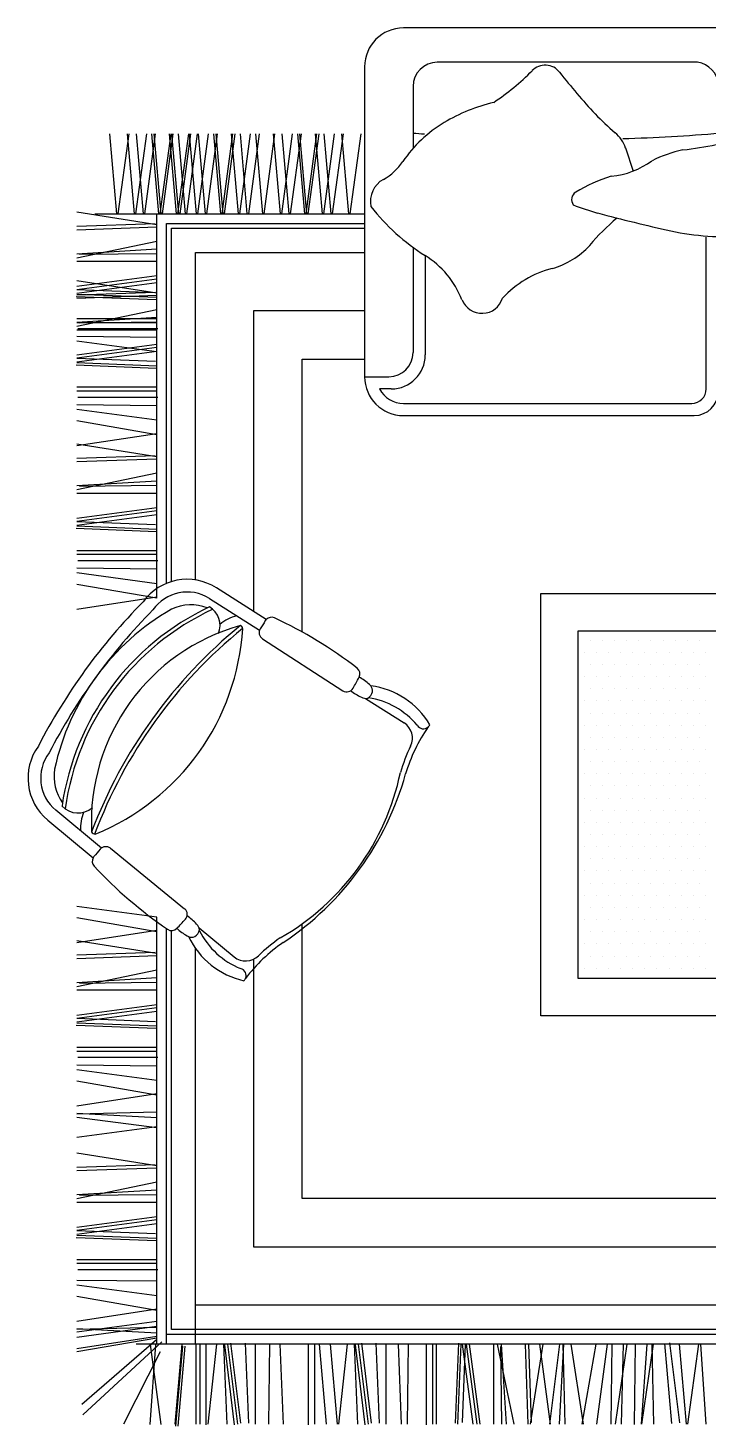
# Model space of a CAD drawing. Extents: x -4747 to 1060961, y -766984 to 396631.
# Drawn here: x 63655 to 65236, y 145480 to 148729 of the extents above; entities that cross this region are included whole.
import ezdxf

# ---------------------------------------------------------------- set-up
doc = ezdxf.new("R2010")
doc.units = 0
doc.header["$LTSCALE"] = 1000
doc.header["$MEASUREMENT"] = 0
doc.layers.add('房间家具布置', color=252, linetype='CONTINUOUS')
doc.styles.add('DIM_FONT', font='SIMPLEX', dxfattribs={"width": 0.7, "bigfont": 'GBCBIG'})

# ---------------------------------------------------------------- blocks, each defined once
blk = doc.blocks.new('A$C222C3E55')
at = {"layer": '房间家具布置'}
for p, q in [((3058, 3249.4), (872.7, 3249.4)), ((782.6, 3159.3), (782.6, 2438.6)), ((1556.7, 3169.7), (951.5, 3169.7)), ((895.2, 3113.4), (895.2, 2970.9)), ((206.9, 2817.7), (190.6, 3003.5)), ((210, 2817.7), (235.1, 3003.5)), ((248, 2817.7), (231.7, 3003.5)), ((251.1, 2817.7), (276.2, 3003.5)), ((268.5, 2817.7), (252.3, 3003.5)), ((271.7, 2817.7), (296.7, 3003.5)), ((304.5, 2817.7), (288.2, 3003.5)), ((309.6, 2817.7), (293.3, 3003.5)), ((307.6, 2817.7), (332.7, 3003.5)), ((312.7, 2817.7), (337.8, 3003.5)), ((345.6, 2817.7), (329.3, 3003.5)), ((350.7, 2817.7), (334.4, 3003.5)), ((348.7, 2817.7), (373.7, 3003.5)), ((366.1, 2817.7), (349.8, 3003.5)), ((353.8, 2817.7), (378.9, 3003.5)), ((369.2, 2817.7), (394.3, 3003.5)), ((391.8, 2817.7), (375.5, 3003.5)), ((394.9, 2817.7), (420, 3003.5)), ((412.3, 2817.7), (396.1, 3003.5)), ((415.5, 2817.7), (440.5, 3003.5)), ((448.3, 2817.7), (432, 3003.5)), ((453.4, 2817.7), (437.2, 3003.5)), ((451.4, 2817.7), (476.5, 3003.5)), ((456.6, 2817.7), (481.6, 3003.5)), ((489.4, 2817.7), (473.1, 3003.5)), ((492.5, 2817.7), (517.6, 3003.5)), ((509.9, 2817.7), (493.7, 3003.5)), ((513.1, 2817.7), (538.1, 3003.5)), ((545.9, 2817.7), (529.6, 3003.5)), ((549, 2817.7), (574.1, 3003.5)), ((587, 2817.7), (570.7, 3003.5)), ((590.1, 2817.7), (615.1, 3003.5)), ((607.5, 2817.7), (591.2, 3003.5)), ((610.6, 2817.7), (635.7, 3003.5)), ((643.5, 2817.7), (627.2, 3003.5)), ((648.6, 2817.7), (632.3, 3003.5)), ((646.6, 2817.7), (671.6, 3003.5)), ((651.7, 2817.7), (676.8, 3003.5)), ((684.6, 2817.7), (668.3, 3003.5)), ((687.7, 2817.7), (712.7, 3003.5)), ((705.1, 2817.7), (688.8, 3003.5)), ((708.2, 2817.7), (733.3, 3003.5)), ((746.2, 2817.7), (729.9, 3003.5)), ((749.3, 2817.7), (774.4, 3003.5)), ((1407.2, 2916), (1389.4, 2969.9)), ((299.7, 2791.8), (113.8, 2821.1)), ((155.7, 2817.7), (782.6, 2817.7)), ((299.7, 1923.9), (299.7, 2817.7)), ((322.2, 2795.1), (782.6, 2795.1)), ((322.2, 1958.5), (322.2, 2795.1)), ((295.9, 2794), (113.8, 2787.6)), ((299.7, 2786.3), (113.8, 2779.8)), ((333.5, 1962.5), (333.5, 2783.9)), ((333.5, 2783.9), (782.6, 2783.9)), ((1576.7, 2410.5), (1576.7, 2763.2)), ((299.7, 2753.3), (113.8, 2714.7)), ((299.7, 2735.3), (113.8, 2723.9)), ((895.2, 2739.7), (895.2, 2495)), ((299.7, 2706.4), (113.8, 2706.4)), ((299.7, 2724.5), (119.5, 2722.6)), ((389.8, 1966.4), (389.8, 2727.5)), ((389.8, 2727.5), (782.6, 2727.5)), ((923.4, 2720.7), (923.4, 2489.3)), ((113.8, 2649), (299.7, 2673.8)), ((113.8, 2641.8), (299.7, 2666.6)), ((299.7, 2632.7), (113.8, 2662)), ((113.8, 2632.8), (299.7, 2657.6)), ((296.1, 2633.5), (113.8, 2640.6)), ((295.9, 2634.9), (113.8, 2628.5)), ((297.9, 2617.3), (112, 2624.6)), ((299.7, 2622.7), (113.8, 2630)), ((299.7, 2627.2), (113.8, 2620.7)), ((299.7, 2594.2), (113.8, 2555.6)), ((299.7, 2576.2), (113.8, 2564.8)), ((299.7, 2573.3), (113.8, 2573.3)), ((525, 1893), (525, 2592.4)), ((525, 2592.4), (782.6, 2592.4)), ((299.7, 2564.3), (113.8, 2564.3)), ((299.7, 2547.3), (113.8, 2547.3)), ((301.5, 2549.9), (115.6, 2549.9)), ((299.7, 2565.4), (119.5, 2563.5)), ((299.7, 2530.3), (113.8, 2532.5)), ((299.7, 2496.6), (113.8, 2521.6)), ((113.8, 2489.9), (299.7, 2514.7)), ((113.8, 2482.7), (299.7, 2507.5)), ((113.8, 2473.7), (299.7, 2498.5)), ((296.1, 2474.4), (113.8, 2481.5)), ((299.7, 2463.6), (113.8, 2470.9)), ((637.6, 1845.3), (637.6, 2479.7)), ((637.6, 2479.7), (782.6, 2479.7)), ((297.9, 2458.2), (112, 2465.5)), ((782.6, 2438.6), (838.9, 2438.6)), ((299.7, 2414.2), (113.8, 2414.2)), ((299.7, 2405.2), (113.8, 2405.2)), ((844.5, 2410.5), (817.5, 2410.5)), ((299.7, 2371.2), (113.8, 2373.4)), ((301.5, 2390.8), (115.6, 2390.8)), ((872.7, 2376.7), (1542.9, 2376.7)), ((299.7, 2337.5), (113.8, 2362.5)), ((872.7, 2348.5), (1548.6, 2348.5)), ((299.7, 2303.7), (113.8, 2335.9)), ((299.7, 2306.4), (113.8, 2277.8)), ((299.7, 2252.9), (113.8, 2282.2)), ((295.9, 2255.1), (113.8, 2248.7)), ((299.7, 2247.4), (113.8, 2240.9)), ((299.7, 2214.4), (113.8, 2175.8)), ((299.7, 2196.4), (113.8, 2185)), ((299.7, 2185.6), (119.5, 2183.7)), ((299.7, 2167.5), (113.8, 2167.5)), ((113.8, 2110.1), (299.7, 2134.9)), ((113.8, 2102.9), (299.7, 2127.7)), ((113.8, 2093.9), (299.7, 2118.7)), ((297.9, 2078.4), (112, 2085.7)), ((296.1, 2094.6), (113.8, 2101.7)), ((299.7, 2083.8), (113.8, 2091.1)), ((299.7, 2034.4), (113.8, 2034.4)), ((299.7, 2025.4), (113.8, 2025.4)), ((299.7, 1991.4), (113.8, 1993.6)), ((299.7, 1957.7), (113.8, 1982.7)), ((301.5, 2011), (115.6, 2011)), ((299.7, 1923.9), (113.8, 1956.1)), ((299.7, 1926.6), (113.8, 1898)), ((422.1, 1923.2), (538, 1849.7)), ((553.8, 1874.7), (438, 1948.2)), ((1191.9, 1935.2), (2912.3, 1935.2)), ((1191.9, 953.2), (1191.9, 1935.2)), ((545.1, 1829.7), (732.1, 1708.9)), ((1278.6, 1040), (1278.6, 1848.5)), ((1278.6, 1848.5), (1861.3, 1848.5)), ((1278.7, 1826.5), (1278.7, 1826.5)), ((1306.9, 1826.5), (1306.9, 1826.5)), ((1335.2, 1826.5), (1335.2, 1826.5)), ((1363.4, 1826.5), (1363.4, 1826.5)), ((1391.6, 1826.5), (1391.6, 1826.5)), ((1419.9, 1826.5), (1419.9, 1826.5)), ((1448.1, 1826.5), (1448.1, 1826.5)), ((1476.3, 1826.5), (1476.3, 1826.5)), ((1504.6, 1826.5), (1504.6, 1826.5)), ((1532.8, 1826.5), (1532.8, 1826.5)), ((1561, 1826.5), (1561, 1826.5)), ((1292.8, 1798.3), (1292.8, 1798.3)), ((1321, 1798.3), (1321, 1798.3)), ((1349.3, 1798.3), (1349.3, 1798.3)), ((1377.5, 1798.3), (1377.5, 1798.3)), ((1405.8, 1798.3), (1405.8, 1798.3)), ((1434, 1798.3), (1434, 1798.3)), ((1462.2, 1798.3), (1462.2, 1798.3)), ((1490.5, 1798.3), (1490.5, 1798.3)), ((1518.7, 1798.3), (1518.7, 1798.3)), ((1546.9, 1798.3), (1546.9, 1798.3)), ((1575.2, 1798.3), (1575.2, 1798.3)), ((1278.7, 1770), (1278.7, 1770)), ((1306.9, 1770), (1306.9, 1770)), ((1335.2, 1770), (1335.2, 1770)), ((1363.4, 1770), (1363.4, 1770)), ((1391.6, 1770), (1391.6, 1770)), ((1419.9, 1770), (1419.9, 1770)), ((1448.1, 1770), (1448.1, 1770)), ((1476.3, 1770), (1476.3, 1770)), ((1504.6, 1770), (1504.6, 1770)), ((1532.8, 1770), (1532.8, 1770)), ((1561, 1770), (1561, 1770)), ((1292.8, 1741.8), (1292.8, 1741.8)), ((1321, 1741.8), (1321, 1741.8)), ((1349.3, 1741.8), (1349.3, 1741.8)), ((1377.5, 1741.8), (1377.5, 1741.8)), ((1405.8, 1741.8), (1405.8, 1741.8)), ((1434, 1741.8), (1434, 1741.8)), ((1462.2, 1741.8), (1462.2, 1741.8)), ((1490.5, 1741.8), (1490.5, 1741.8)), ((1518.7, 1741.8), (1518.7, 1741.8)), ((1546.9, 1741.8), (1546.9, 1741.8)), ((1575.2, 1741.8), (1575.2, 1741.8)), ((784.6, 1691.2), (874.1, 1634.4)), ((1278.7, 1713.6), (1278.7, 1713.6)), ((1306.9, 1713.6), (1306.9, 1713.6)), ((1335.2, 1713.6), (1335.2, 1713.6)), ((1363.4, 1713.6), (1363.4, 1713.6)), ((1391.6, 1713.6), (1391.6, 1713.6)), ((1419.9, 1713.6), (1419.9, 1713.6)), ((1448.1, 1713.6), (1448.1, 1713.6)), ((1476.3, 1713.6), (1476.3, 1713.6)), ((1504.6, 1713.6), (1504.6, 1713.6)), ((1532.8, 1713.6), (1532.8, 1713.6)), ((1561, 1713.6), (1561, 1713.6)), ((1292.8, 1685.3), (1292.8, 1685.3)), ((1321, 1685.3), (1321, 1685.3)), ((1349.3, 1685.3), (1349.3, 1685.3)), ((1377.5, 1685.3), (1377.5, 1685.3)), ((1405.8, 1685.3), (1405.8, 1685.3)), ((1434, 1685.3), (1434, 1685.3)), ((1462.2, 1685.3), (1462.2, 1685.3)), ((1490.5, 1685.3), (1490.5, 1685.3)), ((1518.7, 1685.3), (1518.7, 1685.3)), ((1546.9, 1685.3), (1546.9, 1685.3)), ((1575.2, 1685.3), (1575.2, 1685.3)), ((1278.7, 1657.1), (1278.7, 1657.1)), ((1292.8, 1628.9), (1292.8, 1628.9)), ((1306.9, 1657.1), (1306.9, 1657.1)), ((1321, 1628.9), (1321, 1628.9)), ((1335.2, 1657.1), (1335.2, 1657.1)), ((1349.3, 1628.9), (1349.3, 1628.9)), ((1363.4, 1657.1), (1363.4, 1657.1)), ((1377.5, 1628.9), (1377.5, 1628.9)), ((1391.6, 1657.1), (1391.6, 1657.1)), ((1405.8, 1628.9), (1405.8, 1628.9)), ((1419.9, 1657.1), (1419.9, 1657.1)), ((1434, 1628.9), (1434, 1628.9)), ((1448.1, 1657.1), (1448.1, 1657.1)), ((1462.2, 1628.9), (1462.2, 1628.9)), ((1476.3, 1657.1), (1476.3, 1657.1)), ((1490.5, 1628.9), (1490.5, 1628.9)), ((1504.6, 1657.1), (1504.6, 1657.1)), ((1518.7, 1628.9), (1518.7, 1628.9)), ((1532.8, 1657.1), (1532.8, 1657.1)), ((1546.9, 1628.9), (1546.9, 1628.9)), ((1561, 1657.1), (1561, 1657.1)), ((1575.2, 1628.9), (1575.2, 1628.9)), ((1278.7, 1600.6), (1278.7, 1600.6)), ((1306.9, 1600.6), (1306.9, 1600.6)), ((1335.2, 1600.6), (1335.2, 1600.6)), ((1363.4, 1600.6), (1363.4, 1600.6)), ((1391.6, 1600.6), (1391.6, 1600.6)), ((1419.9, 1600.6), (1419.9, 1600.6)), ((1448.1, 1600.6), (1448.1, 1600.6)), ((1476.3, 1600.6), (1476.3, 1600.6)), ((1504.6, 1600.6), (1504.6, 1600.6)), ((1532.8, 1600.6), (1532.8, 1600.6)), ((1561, 1600.6), (1561, 1600.6)), ((1292.8, 1572.4), (1292.8, 1572.4)), ((1321, 1572.4), (1321, 1572.4)), ((1349.3, 1572.4), (1349.3, 1572.4)), ((1377.5, 1572.4), (1377.5, 1572.4)), ((1405.8, 1572.4), (1405.8, 1572.4)), ((1434, 1572.4), (1434, 1572.4)), ((1462.2, 1572.4), (1462.2, 1572.4)), ((1490.5, 1572.4), (1490.5, 1572.4)), ((1518.7, 1572.4), (1518.7, 1572.4)), ((1546.9, 1572.4), (1546.9, 1572.4)), ((1575.2, 1572.4), (1575.2, 1572.4)), ((1278.7, 1544.2), (1278.7, 1544.2)), ((1306.9, 1544.2), (1306.9, 1544.2)), ((1335.2, 1544.2), (1335.2, 1544.2)), ((1363.4, 1544.2), (1363.4, 1544.2)), ((1391.6, 1544.2), (1391.6, 1544.2)), ((1419.9, 1544.2), (1419.9, 1544.2)), ((1448.1, 1544.2), (1448.1, 1544.2)), ((1476.3, 1544.2), (1476.3, 1544.2)), ((1504.6, 1544.2), (1504.6, 1544.2)), ((1532.8, 1544.2), (1532.8, 1544.2)), ((1561, 1544.2), (1561, 1544.2)), ((1292.8, 1515.9), (1292.8, 1515.9)), ((1321, 1515.9), (1321, 1515.9)), ((1349.3, 1515.9), (1349.3, 1515.9)), ((1377.5, 1515.9), (1377.5, 1515.9)), ((1405.8, 1515.9), (1405.8, 1515.9)), ((1434, 1515.9), (1434, 1515.9)), ((1462.2, 1515.9), (1462.2, 1515.9)), ((1490.5, 1515.9), (1490.5, 1515.9)), ((1518.7, 1515.9), (1518.7, 1515.9)), ((1546.9, 1515.9), (1546.9, 1515.9)), ((1575.2, 1515.9), (1575.2, 1515.9)), ((1278.7, 1487.7), (1278.7, 1487.7)), ((1306.9, 1487.7), (1306.9, 1487.7)), ((1335.2, 1487.7), (1335.2, 1487.7)), ((1363.4, 1487.7), (1363.4, 1487.7)), ((1391.6, 1487.7), (1391.6, 1487.7)), ((1419.9, 1487.7), (1419.9, 1487.7)), ((1448.1, 1487.7), (1448.1, 1487.7)), ((1476.3, 1487.7), (1476.3, 1487.7)), ((1504.6, 1487.7), (1504.6, 1487.7)), ((1532.8, 1487.7), (1532.8, 1487.7)), ((1561, 1487.7), (1561, 1487.7)), ((170.9, 1343.3), (64.8, 1431)), ((1278.7, 1431.2), (1278.7, 1431.2)), ((1292.8, 1459.4), (1292.8, 1459.4)), ((1306.9, 1431.2), (1306.9, 1431.2)), ((1321, 1459.4), (1321, 1459.4)), ((1335.2, 1431.2), (1335.2, 1431.2)), ((1349.3, 1459.4), (1349.3, 1459.4)), ((1363.4, 1431.2), (1363.4, 1431.2)), ((1377.5, 1459.4), (1377.5, 1459.4)), ((1391.6, 1431.2), (1391.6, 1431.2)), ((1405.8, 1459.4), (1405.8, 1459.4)), ((1419.9, 1431.2), (1419.9, 1431.2)), ((1434, 1459.4), (1434, 1459.4)), ((1448.1, 1431.2), (1448.1, 1431.2)), ((1462.2, 1459.4), (1462.2, 1459.4)), ((1476.3, 1431.2), (1476.3, 1431.2)), ((1490.5, 1459.4), (1490.5, 1459.4)), ((1504.6, 1431.2), (1504.6, 1431.2)), ((1518.7, 1459.4), (1518.7, 1459.4)), ((1532.8, 1431.2), (1532.8, 1431.2)), ((1546.9, 1459.4), (1546.9, 1459.4)), ((1561, 1431.2), (1561, 1431.2)), ((1575.2, 1459.4), (1575.2, 1459.4)), ((45.9, 1408.2), (151.7, 1320.9)), ((1292.8, 1403), (1292.8, 1403)), ((1321, 1403), (1321, 1403)), ((1349.3, 1403), (1349.3, 1403)), ((1377.5, 1403), (1377.5, 1403)), ((1405.8, 1403), (1405.8, 1403)), ((1434, 1403), (1434, 1403)), ((1462.2, 1403), (1462.2, 1403)), ((1490.5, 1403), (1490.5, 1403)), ((1518.7, 1403), (1518.7, 1403)), ((1546.9, 1403), (1546.9, 1403)), ((1575.2, 1403), (1575.2, 1403)), ((1278.7, 1374.7), (1278.7, 1374.7)), ((1306.9, 1374.7), (1306.9, 1374.7)), ((1335.2, 1374.7), (1335.2, 1374.7)), ((1363.4, 1374.7), (1363.4, 1374.7)), ((1391.6, 1374.7), (1391.6, 1374.7)), ((1419.9, 1374.7), (1419.9, 1374.7)), ((1448.1, 1374.7), (1448.1, 1374.7)), ((1476.3, 1374.7), (1476.3, 1374.7)), ((1504.6, 1374.7), (1504.6, 1374.7)), ((1532.8, 1374.7), (1532.8, 1374.7)), ((1561, 1374.7), (1561, 1374.7)), ((191.5, 1342.7), (364.2, 1202.2)), ((1292.8, 1346.5), (1292.8, 1346.5)), ((1321, 1346.5), (1321, 1346.5)), ((1349.3, 1346.5), (1349.3, 1346.5)), ((1377.5, 1346.5), (1377.5, 1346.5)), ((1405.8, 1346.5), (1405.8, 1346.5)), ((1434, 1346.5), (1434, 1346.5)), ((1462.2, 1346.5), (1462.2, 1346.5)), ((1490.5, 1346.5), (1490.5, 1346.5)), ((1518.7, 1346.5), (1518.7, 1346.5)), ((1546.9, 1346.5), (1546.9, 1346.5)), ((1575.2, 1346.5), (1575.2, 1346.5)), ((1278.7, 1318.3), (1278.7, 1318.3)), ((1306.9, 1318.3), (1306.9, 1318.3)), ((1335.2, 1318.3), (1335.2, 1318.3)), ((1363.4, 1318.3), (1363.4, 1318.3)), ((1391.6, 1318.3), (1391.6, 1318.3)), ((1419.9, 1318.3), (1419.9, 1318.3)), ((1448.1, 1318.3), (1448.1, 1318.3)), ((1476.3, 1318.3), (1476.3, 1318.3)), ((1504.6, 1318.3), (1504.6, 1318.3)), ((1532.8, 1318.3), (1532.8, 1318.3)), ((1561, 1318.3), (1561, 1318.3)), ((1292.8, 1290), (1292.8, 1290)), ((1321, 1290), (1321, 1290)), ((1349.3, 1290), (1349.3, 1290)), ((1377.5, 1290), (1377.5, 1290)), ((1405.8, 1290), (1405.8, 1290)), ((1434, 1290), (1434, 1290)), ((1462.2, 1290), (1462.2, 1290)), ((1490.5, 1290), (1490.5, 1290)), ((1518.7, 1290), (1518.7, 1290)), ((1546.9, 1290), (1546.9, 1290)), ((1575.2, 1290), (1575.2, 1290)), ((1278.7, 1261.8), (1278.7, 1261.8)), ((1306.9, 1261.8), (1306.9, 1261.8)), ((1335.2, 1261.8), (1335.2, 1261.8)), ((1363.4, 1261.8), (1363.4, 1261.8)), ((1391.6, 1261.8), (1391.6, 1261.8)), ((1419.9, 1261.8), (1419.9, 1261.8)), ((1448.1, 1261.8), (1448.1, 1261.8)), ((1476.3, 1261.8), (1476.3, 1261.8)), ((1504.6, 1261.8), (1504.6, 1261.8)), ((1532.8, 1261.8), (1532.8, 1261.8)), ((1561, 1261.8), (1561, 1261.8)), ((299.7, 1182.7), (113.8, 1207.7)), ((1278.7, 1205.3), (1278.7, 1205.3)), ((1292.8, 1233.6), (1292.8, 1233.6)), ((1306.9, 1205.3), (1306.9, 1205.3)), ((1321, 1233.6), (1321, 1233.6)), ((1335.2, 1205.3), (1335.2, 1205.3)), ((1349.3, 1233.6), (1349.3, 1233.6)), ((1363.4, 1205.3), (1363.4, 1205.3)), ((1377.5, 1233.6), (1377.5, 1233.6)), ((1391.6, 1205.3), (1391.6, 1205.3)), ((1405.8, 1233.6), (1405.8, 1233.6)), ((1419.9, 1205.3), (1419.9, 1205.3)), ((1434, 1233.6), (1434, 1233.6)), ((1448.1, 1205.3), (1448.1, 1205.3)), ((1462.2, 1233.6), (1462.2, 1233.6)), ((1476.3, 1205.3), (1476.3, 1205.3)), ((1490.5, 1233.6), (1490.5, 1233.6)), ((1504.6, 1205.3), (1504.6, 1205.3)), ((1518.7, 1233.6), (1518.7, 1233.6)), ((1532.8, 1205.3), (1532.8, 1205.3)), ((1546.9, 1233.6), (1546.9, 1233.6)), ((1561, 1205.3), (1561, 1205.3)), ((1575.2, 1233.6), (1575.2, 1233.6)), ((299.7, 1148.9), (113.8, 1181.1)), ((299.7, 190.6), (299.7, 1182.7)), ((1292.8, 1177.1), (1292.8, 1177.1)), ((1321, 1177.1), (1321, 1177.1)), ((1349.3, 1177.1), (1349.3, 1177.1)), ((1377.5, 1177.1), (1377.5, 1177.1)), ((1405.8, 1177.1), (1405.8, 1177.1)), ((1434, 1177.1), (1434, 1177.1)), ((1462.2, 1177.1), (1462.2, 1177.1)), ((1490.5, 1177.1), (1490.5, 1177.1)), ((1518.7, 1177.1), (1518.7, 1177.1)), ((1546.9, 1177.1), (1546.9, 1177.1)), ((1575.2, 1177.1), (1575.2, 1177.1)), ((299.7, 1151.6), (113.8, 1123)), ((322.2, 190.6), (322.2, 1156.1)), ((333.5, 224.4), (333.5, 1151.6)), ((397.7, 1158.2), (479.3, 1090.7)), ((637.6, 528.5), (637.6, 1167.4)), ((1278.7, 1148.9), (1278.7, 1148.9)), ((1306.9, 1148.9), (1306.9, 1148.9)), ((1335.2, 1148.9), (1335.2, 1148.9)), ((1363.4, 1148.9), (1363.4, 1148.9)), ((1391.6, 1148.9), (1391.6, 1148.9)), ((1419.9, 1148.9), (1419.9, 1148.9)), ((1448.1, 1148.9), (1448.1, 1148.9)), ((1476.3, 1148.9), (1476.3, 1148.9)), ((1504.6, 1148.9), (1504.6, 1148.9)), ((1532.8, 1148.9), (1532.8, 1148.9)), ((1561, 1148.9), (1561, 1148.9)), ((299.7, 1098.2), (113.8, 1127.4)), ((389.8, 190.6), (389.8, 1109.5)), ((1292.8, 1120.6), (1292.8, 1120.6)), ((1321, 1120.6), (1321, 1120.6)), ((1349.3, 1120.6), (1349.3, 1120.6)), ((1377.5, 1120.6), (1377.5, 1120.6)), ((1405.8, 1120.6), (1405.8, 1120.6)), ((1434, 1120.6), (1434, 1120.6)), ((1462.2, 1120.6), (1462.2, 1120.6)), ((1490.5, 1120.6), (1490.5, 1120.6)), ((1518.7, 1120.6), (1518.7, 1120.6)), ((1546.9, 1120.6), (1546.9, 1120.6)), ((1575.2, 1120.6), (1575.2, 1120.6)), ((295.9, 1100.3), (113.8, 1094)), ((299.7, 1092.7), (113.8, 1086.2)), ((525, 415.9), (525, 1085.4)), ((1278.7, 1092.4), (1278.7, 1092.4)), ((1306.9, 1092.4), (1306.9, 1092.4)), ((1335.2, 1092.4), (1335.2, 1092.4)), ((1363.4, 1092.4), (1363.4, 1092.4)), ((1391.6, 1092.4), (1391.6, 1092.4)), ((1419.9, 1092.4), (1419.9, 1092.4)), ((1448.1, 1092.4), (1448.1, 1092.4)), ((1476.3, 1092.4), (1476.3, 1092.4)), ((1504.6, 1092.4), (1504.6, 1092.4)), ((1532.8, 1092.4), (1532.8, 1092.4)), ((1561, 1092.4), (1561, 1092.4)), ((299.7, 1059.6), (113.8, 1021)), ((299.7, 1041.6), (113.8, 1030.3)), ((1862, 1040), (1278.6, 1040)), ((1292.8, 1064.2), (1292.8, 1064.2)), ((1321, 1064.2), (1321, 1064.2)), ((1349.3, 1064.2), (1349.3, 1064.2)), ((1377.5, 1064.2), (1377.5, 1064.2)), ((1405.8, 1064.2), (1405.8, 1064.2)), ((1434, 1064.2), (1434, 1064.2)), ((1462.2, 1064.2), (1462.2, 1064.2)), ((1490.5, 1064.2), (1490.5, 1064.2)), ((1518.7, 1064.2), (1518.7, 1064.2)), ((1546.9, 1064.2), (1546.9, 1064.2)), ((1575.2, 1064.2), (1575.2, 1064.2)), ((299.7, 1012.7), (113.8, 1012.7)), ((299.7, 1030.9), (119.5, 1028.9)), ((113.8, 955.3), (299.7, 980.1)), ((113.8, 948.1), (299.7, 972.9)), ((113.8, 939.1), (299.7, 963.9)), ((296.1, 939.8), (113.8, 947)), ((2912.3, 953.2), (1191.9, 953.2)), ((297.9, 923.6), (112, 930.9)), ((299.7, 929), (113.8, 936.3)), ((299.7, 879.7), (113.8, 879.7)), ((299.7, 870.7), (113.8, 870.7)), ((301.5, 856.3), (115.6, 856.3)), ((299.7, 836.6), (113.8, 838.9)), ((299.7, 802.9), (113.8, 827.9)), ((299.7, 769.1), (113.8, 801.3)), ((299.7, 771.8), (113.8, 743.2)), ((299.7, 729.5), (113.8, 724.6)), ((299.7, 716.4), (113.8, 726.2)), ((299.7, 693.4), (113.8, 716.7)), ((299.7, 695.2), (113.8, 670.7)), ((299.7, 605), (113.8, 634.3)), ((295.9, 607.2), (113.8, 600.8)), ((299.7, 599.5), (113.8, 593)), ((299.7, 566.4), (113.8, 527.8)), ((299.7, 548.4), (113.8, 537.1)), ((299.7, 537.7), (119.5, 535.7)), ((3323.9, 528.5), (637.6, 528.5)), ((299.7, 519.6), (113.8, 519.6)), ((113.8, 462.1), (299.7, 487)), ((113.8, 455), (299.7, 479.8)), ((113.8, 446), (299.7, 470.8)), ((297.9, 430.4), (112, 437.7)), ((296.1, 446.6), (113.8, 453.8)), ((299.7, 435.8), (113.8, 443.1)), ((3436.5, 415.9), (525, 415.9)), ((299.7, 386.5), (113.8, 386.5)), ((299.7, 377.5), (113.8, 377.5)), ((301.5, 363.1), (115.6, 363.1)), ((299.7, 336.3), (113.8, 338.6)), ((299.7, 302.6), (113.8, 327.6)), ((299.7, 268.8), (113.8, 301)), ((299.7, 271.5), (113.8, 242.9)), ((3571.7, 280.7), (389.8, 280.7)), ((113.8, 218.6), (299.7, 243.7)), ((113.8, 206.8), (299.7, 231.9)), ((299.7, 229.2), (113.8, 224.2)), ((299.7, 216.1), (113.8, 225.9)), ((113.8, 179.9), (299.7, 208.7)), ((113.8, 173), (299.7, 205.2)), ((125.1, 51.1), (298.9, 200.9)), ((127.7, 25.7), (310.9, 195.8)), ((3639.3, 213.1), (322.2, 213.1)), ((3628, 224.4), (333.5, 224.4)), ((222.5, 4.8), (308.2, 173.5)), ((3661.8, 190.6), (251.8, 190.6)), ((284, 3.7), (296.9, 189.6)), ((309.8, 3.7), (284.7, 189.6)), ((342.2, 4.7), (358.5, 190.6)), ((342.2, 4.7), (358.5, 190.6)), ((343.8, 0), (360.1, 185.9)), ((343.8, 0), (360.1, 185.9)), ((349.4, 0), (365.7, 185.9)), ((349.4, 0), (365.7, 185.9)), ((391.2, 4.7), (391.2, 190.6)), ((391.2, 4.7), (391.2, 190.6)), ((400.2, 4.7), (400.2, 190.6)), ((400.2, 4.7), (400.2, 190.6)), ((414.6, 2.9), (414.6, 188.8)), ((414.6, 2.9), (414.6, 188.8)), ((418.7, 4.7), (438.7, 190.6)), ((463.3, 4.7), (455.5, 190.6)), ((480.3, 2.9), (457.6, 188.8)), ((487.5, 4.7), (464.8, 190.6)), ((494.7, 6.5), (471.9, 192.4)), ((513.6, 6.5), (505.9, 192.4)), ((528.6, 4.7), (528.6, 190.6)), ((559.6, 4.7), (562.1, 190.6)), ((593.8, 4.7), (586.6, 190.6)), ((652.2, 2.9), (652.2, 188.8)), ((666.6, 4.7), (666.6, 190.6)), ((693.9, 4.7), (677.6, 190.6)), ((719.8, 4.7), (703.5, 190.6)), ((722.5, 4.7), (742.5, 190.6)), ((767.1, 4.7), (759.4, 190.6)), ((784.1, 2.9), (761.4, 188.8)), ((791.3, 4.7), (768.6, 190.6)), ((798.5, 6.5), (775.8, 192.4)), ((817.5, 6.5), (809.7, 192.4)), ((832.4, 4.7), (832.4, 190.6)), ((868.2, 4.7), (861, 190.6)), ((881.9, 4.7), (884.4, 190.6)), ((926.6, 2.9), (926.6, 188.8)), ((941, 4.7), (941, 190.6)), ((950, 4.7), (950, 190.6)), ((994, 6.5), (1001.3, 192.4)), ((999.4, 4.7), (1006.7, 190.6)), ((1009.5, 190.6), (1034.3, 4.7)), ((1010.2, 8.3), (1017.3, 190.6)), ((1018.5, 190.6), (1043.3, 4.7)), ((1025.7, 190.6), (1050.5, 4.7)), ((1083.1, 4.7), (1083.1, 190.6)), ((1129.9, 4.7), (1091.4, 190.6)), ((1101.2, 4.7), (1099.3, 184.9)), ((1112, 4.7), (1100.6, 190.6)), ((1163, 4.7), (1156.5, 190.6)), ((1170.7, 8.5), (1164.3, 190.6)), ((1168.5, 4.7), (1197.8, 190.6)), ((1214.5, 4.7), (1190.1, 190.6)), ((1212.8, 4.7), (1236, 190.6)), ((1235.8, 4.7), (1245.5, 190.6)), ((1248.9, 4.7), (1243.9, 190.6)), ((1291.2, 4.7), (1262.6, 190.6)), ((1288.5, 4.7), (1320.7, 190.6)), ((1322.3, 4.7), (1347.3, 190.6)), ((1355.9, 4.7), (1358.2, 190.6)), ((1365.8, 4.7), (1393.2, 190.6)), ((1380, 4.7), (1384.4, 190.6)), ((1409.6, 3.4), (1411.9, 189.3)), ((1426.4, 4.7), (1439.6, 190.6)), ((1427, 4.7), (1454.4, 190.6)), ((1454.8, 4.7), (1450.6, 190.6)), ((1496.3, 6), (1480.2, 191.9)), ((1515.1, 7.3), (1492.1, 193.2)), ((1531, 4.7), (1514.7, 190.6)), ((1534.1, 4.7), (1559.2, 190.6)), ((1576.8, 4.7), (1563.9, 190.6))]:
    blk.add_line(p, q, dxfattribs=at)
for centre, radius, start, end in [((872.7, 3159.3), 90.1, 90, 180), ((951.5, 3113.4), 56.3, 90, 180), ((1202.2, 3120.2), 42.6, 37.8693, 135.3564), ((1548.8, 3113.9), 56.3, 3.787, 81.9977), ((769.4, 3547.6), 565.7, 303.6146, 315.3564), ((2277.5, 3956.3), 1319.5, 217.8693, 223.3977), ((1182.8, 2666.6), 422, 103.7351, 120.7078), ((1121.1, 2770.5), 301.1, 120.7078, 145.9795), ((1728.5, 3437.2), 564, 223.3977, 229.8677), ((1253.9, 7300.7), 4310.4, 265.227, 265.5808), ((1313.4, 2944.8), 80, 18.2813, 49.8677), ((1253.9, 7300.7), 4310.4, 271.7137, 274.7144), ((1582.5, 2678.6), 293.5, 101.817, 116.7077), ((1405.4, 3948.1), 989.2, 276.7938, 281.3496), ((762.6, 3012.5), 131.5, 298.9652, 325.9795), ((1336.3, 3098), 194.4, 275.7647, 306.0024), ((854.6, 2846.2), 58.6, 118.9652, 191.8814), ((1453.3, 2576.6), 342.2, 106.5396, 121.7409), ((1283.8, 2850.4), 20.2, 121.6588, 216.4734), ((1190.1, 3143.3), 499.9, 218.2001, 237.7504), ((1449.7, 3286.1), 483.4, 247.865, 254.9372), ((1681, 2432), 488.2, 129.7014, 140.2538), ((2291.9, 6415.5), 3724, 254.9372, 257.6334), ((1619.1, 3346.7), 582.4, 257.6334, 274.7075), ((1168.6, 2869.3), 185.7, 285.548, 317.5815), ((807.9, 2537.6), 216.3, 21.7136, 57.7504), ((1277.9, 2460.8), 237.3, 104.5231, 137.4011), ((1055.4, 2636.1), 50, 201.7136, 342.8615), ((872.7, 2438.6), 62, 180, 180), ((838.9, 2495), 56.3, 270, 0), ((844.5, 2489.3), 78.9, 270, 0), ((872.7, 2438.6), 90.1, 180, 270), ((872.7, 2438.6), 62, 207.0357, 270), ((1542.9, 2410.5), 33.8, 270, 0), ((1548.6, 2404.9), 56.3, 270, 0), ((370.1, 1841.3), 126.6, 57.6107, 143.9866), ((370.1, 1841.3), 97.1, 57.6107, 145.1573), ((1247.7, 948), 1377.3, 135.3619, 152.6754), ((1249.1, 947), 1349.4, 135.2673, 152.7701), ((614.7, 1407.7), 565.5, 119.7789, 167.8414), ((681.7, 1353.1), 609, 115.2617, 171.6696), ((682.2, 1352.6), 601.3, 114.8576, 172.1667), ((378.8, 1804.3), 104.3, 68.5974, 115.4753), ((396.3, 1860.8), 50.1, 337.9385, 59.4207), ((621.1, 1404.1), 473.8, 105.6049, 182.7946), ((1210.7, 978.9), 1136.3, 129.1224, 159.2771), ((1210.9, 978.7), 1128.2, 129.1205, 159.3878), ((-50.5, 1886), 550.5, 292.0961, 356.6677), ((509.3, 1789.4), 97.1, 104.4908, 130.4692), ((492, 1853.7), 7.02, 2.6963, 76.63), ((554.2, 1843.9), 16.9, 148.6558, 237.6107), ((1630.3, 1188.5), 1276.9, 147.6391, 148.6558), ((566, 1862.9), 16.9, 135.8536, 147.6391), ((566, 1862.9), 16.9, 66.6069, 135.8536), ((140.4, 949.7), 1024.4, 52.4112, 65.04), ((754.9, 1748.1), 16.9, 333.4316, 52.1867), ((-356, 2342.8), 1276.9, 330.5477, 331.8406), ((754.9, 1748.1), 16.9, 331.8406, 333.4316), ((719.1, 1644), 109.1, 46.7806, 62.1803), ((782.7, 1708.8), 18.4, 39.8258, 53.0684), ((741.2, 1723.2), 16.9, 237.6107, 330.5477), ((835.1, 1823.4), 142.6, 233.3512, 245.0489), ((785.9, 1713), 21.8, 239.7599, 280.5453), ((777.6, 1712.1), 24, 300.9036, 347.2253), ((762.8, 1508.9), 185.8, 40.1283, 81.0756), ((773, 1535.3), 186.8, 82.6688, 82.7299), ((773, 1535.3), 186.8, 30.4229, 82.6688), ((782.7, 1708.8), 18.4, 353.7339, 39.8258), ((851.5, 1598.8), 42.2, 333.9796, 57.6107), ((1240.1, 1409.1), 377.5, 145.1443, 163.6167), ((919.1, 1637.3), 16.7, 211.31, 311.7658), ((919.1, 1637.3), 16.7, 311.7658, 333.7615), ((126.6, 1505.9), 126.6, 144.0508, 230.4266), ((126.6, 1505.9), 97.1, 142.8801, 230.4266), ((1240.1, 1409.1), 390.2, 153.9796, 163.6167), ((164.8, 1509.1), 104.3, 170.2355, 215.8282), ((299.7, 1636.3), 578, 299.7302, 348.3072), ((207.9, 1702.9), 695.6, 303.6597, 344.3777), ((116.2, 1474.9), 50.1, 222.1814, 311.8199), ((219.1, 1389.6), 97.1, 157.5682, 183.5466), ((155.5, 1384.1), 8.24, 201.9959, 277.4692), ((147.8, 1381), 6.142705617785771e-12, 234.0187, 33.7646), ((1137.2, 509.4), 1276.9, 139.3815, 140.3983), ((180.8, 1329.7), 16.9, 50.4266, 139.3815), ((166.4, 1312.6), 16.9, 150.5501, 221.4305), ((166.4, 1312.6), 16.9, 140.3983, 150.5501), ((902.9, 2000), 1024.4, 222.9974, 235.6262), ((-575.4, 2040.6), 1276.9, 316.1968, 317.4896), ((353.5, 1189.2), 16.9, 317.4896, 50.4266), ((287.6, 1069.3), 142.6, 42.9885, 54.6862), ((334, 1168.5), 16.9, 235.8507, 316.1968), ((422.2, 1235.1), 109.1, 225.8943, 241.2568), ((380.3, 1154.5), 18.4, 234.969, 248.2115), ((380.3, 1154.5), 18.4, 248.2115, 294.3035), ((542.2, 1217.5), 186.8, 205.3686, 257.6145), ((375.6, 1158.4), 24, 300.812, 347.1338), ((377.3, 1150.2), 21.8, 7.4921, 48.2775), ((564.2, 1235.4), 185.8, 206.9618, 247.9091), ((806.9, 812.5), 377.5, 124.4207, 142.8931), ((806.9, 812.5), 390.2, 124.4207, 134.0578), ((506.2, 1123.2), 42.2, 230.4266, 314.0578), ((490.5, 1047), 16.7, 336.2716, 76.7274), ((490.5, 1047), 16.7, 314.2759, 336.2716)]:
    blk.add_arc(centre, radius, start, end, dxfattribs=at)
at = {"layer": '房间家具布置', "style": 'DIM_FONT', "width": 0.8, "flags": 9}
for tag in ['XSIZE', 'YSIZE']:
    blk.add_attdef(tag, (1974.5, 1616.5), '', height=0.434, dxfattribs=at)

msp = doc.modelspace()

# ---------------------------------------------------------------- block references
at = {"layer": '房间家具布置'}
msp.add_blockref('A$C222C3E55', (63655, 145479.7), dxfattribs=at)

doc.saveas('drawing.dxf')
